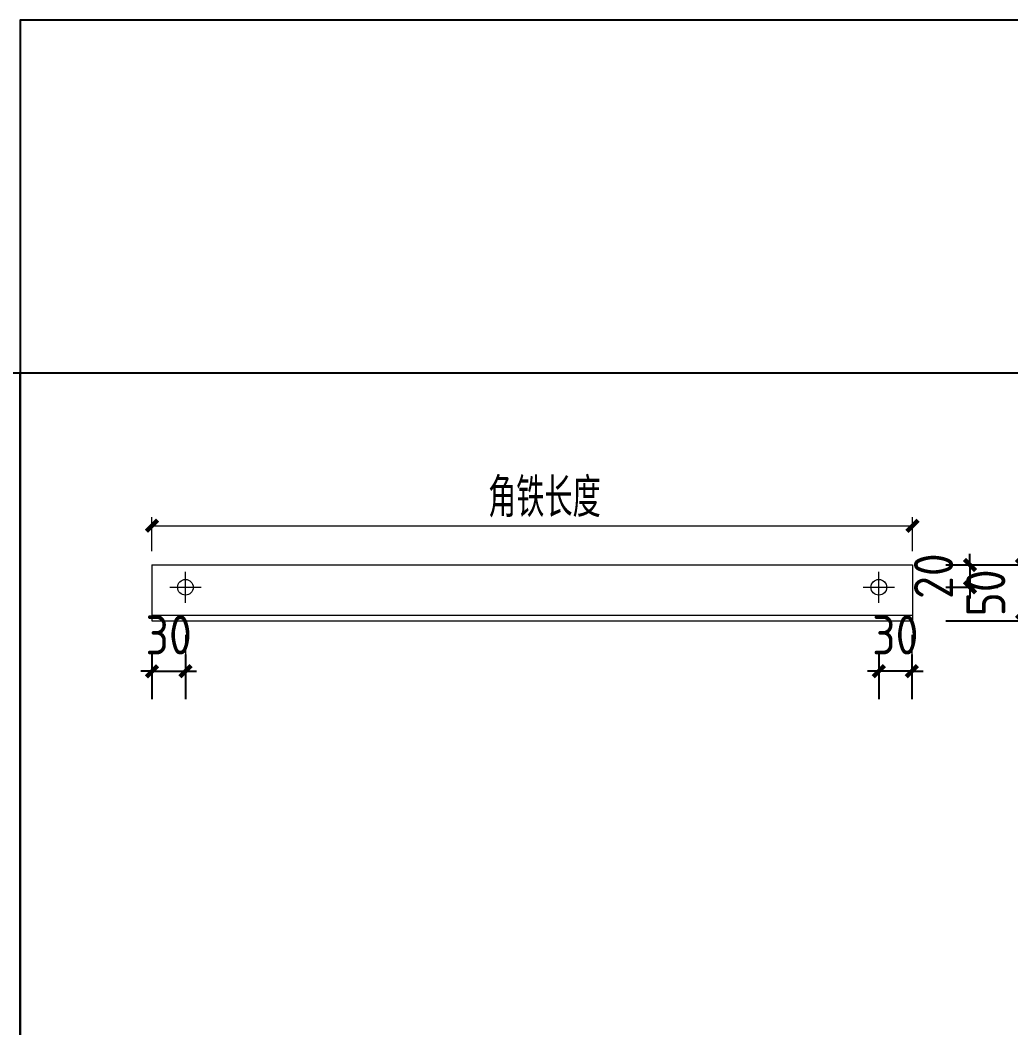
# Model space of a CAD drawing. Extents: x 102162 to 621267, y -39398 to 328893.
# Drawn here: x 588387 to 597250, y 311740 to 320757 of the extents above; entities that cross this region are included whole.
import ezdxf

# ---------------------------------------------------------------- set-up
doc = ezdxf.new("R2010")
doc.units = 0
doc.header["$LTSCALE"] = 1000
doc.header["$MEASUREMENT"] = 0
doc.styles.get("Standard").update_dxf_attribs({"font": 'gbenor.shx', "bigfont": 'gbcbig.shx'})
doc.dimstyles.get("Standard").update_dxf_attribs({"dimscale": 100, "dimtxt": 3.5, "dimasz": 1, "dimexe": 2.5, "dimexo": 3, "dimgap": 1.5, "dimtad": 1, "dimdec": 0, "dimzin": 0, "dimdsep": 46, "dimtxsty": 'Standard', "dimblk": 'ARCHTICK', "dimcen": 0.09, "dimadec": 0, "dimazin": 0, "dimtfac": 1, "dimtdec": 0, "dimtix": 1, "dimtmove": 2, "dimatfit": 3, "dimfxl": 1, "dimtolj": 1, "dimtzin": 0, "dimarcsym": 0})

# ---------------------------------------------------------------- blocks, each defined once
blk = doc.blocks.new('_ArchTick')
at = {"color": 0, "linetype": 'ByBlock', "const_width": 0.4}
blk.add_lwpolyline([(-0.5, -0.5), (0.5, 0.5)], dxfattribs=at)
blk = doc.blocks.new('*D3146')
at = {"color": 0, "lineweight": -2}
for p, q in [((596884.2, 315882.2), (596884.2, 315982.2)), ((596670.2, 315882.2), (597134.2, 315882.2)), ((596884.2, 315882.2), (596884.2, 315682.2)), ((596670.2, 315682.2), (597134.2, 315682.2)), ((596884.2, 315682.2), (596884.2, 315582.2))]:
    blk.add_line(p, q, dxfattribs=at)
at = {"layer": 'Defpoints', "color": 0}
for p in [(596370.2, 315882.2), (596370.2, 315682.2), (596884.2, 315682.2)]:
    blk.add_point(p, dxfattribs=at)
at = {"color": 0, "lineweight": -2, "xscale": 100, "yscale": 100, "zscale": 100}
for p, rotation in [((596884.2, 315882.2), 270), ((596884.2, 315682.2), 90)]:
    blk.add_blockref('_ArchTick', p, dxfattribs=dict(at, rotation=rotation))
at = {"color": 0, "lineweight": 15, "insert": (596559.2, 315782.2), "char_height": 350, "attachment_point": 5, "rotation": 90}
blk.add_mtext('\\A1;20', dxfattribs=at)
blk = doc.blocks.new('*D3147')
at = {"color": 0, "lineweight": -2}
for p, q in [((589565.6, 315082.2), (589565.6, 314681.2)), ((589865.6, 315082.2), (589865.6, 314681.2)), ((589565.6, 314931.2), (589465.6, 314931.2)), ((589565.6, 314931.2), (589865.6, 314931.2)), ((589865.6, 314931.2), (589965.6, 314931.2))]:
    blk.add_line(p, q, dxfattribs=at)
at = {"layer": 'Defpoints', "color": 0}
for p in [(589565.6, 315382.2), (589865.6, 315382.2), (589865.6, 314931.2)]:
    blk.add_point(p, dxfattribs=at)
at = {"color": 0, "lineweight": -2, "xscale": 100, "yscale": 100, "zscale": 100}
blk.add_blockref('_ArchTick', (589565.6, 314931.2), dxfattribs=at)
at = {"color": 0, "lineweight": -2, "xscale": 100, "yscale": 100, "zscale": 100, "rotation": 180}
blk.add_blockref('_ArchTick', (589865.6, 314931.2), dxfattribs=at)
at = {"color": 0, "lineweight": 15, "insert": (589715.6, 315256.2), "char_height": 350, "attachment_point": 5}
blk.add_mtext('\\A1;30', dxfattribs=at)
blk = doc.blocks.new('*D3144')
at = {"color": 0, "lineweight": -2}
for p, q in [((596069.2, 315082.2), (596069.2, 314681.2)), ((596364.7, 315082.2), (596364.7, 314681.2)), ((596069.2, 314931.2), (595969.2, 314931.2)), ((596364.7, 314931.2), (596069.2, 314931.2)), ((596364.7, 314931.2), (596464.7, 314931.2))]:
    blk.add_line(p, q, dxfattribs=at)
at = {"layer": 'Defpoints', "color": 0}
for p in [(596069.2, 315382.2), (596364.7, 315382.2), (596069.2, 314931.2)]:
    blk.add_point(p, dxfattribs=at)
at = {"color": 0, "lineweight": -2, "xscale": 100, "yscale": 100, "zscale": 100}
blk.add_blockref('_ArchTick', (596069.2, 314931.2), dxfattribs=at)
at = {"color": 0, "lineweight": -2, "xscale": 100, "yscale": 100, "zscale": 100, "rotation": 180}
blk.add_blockref('_ArchTick', (596364.7, 314931.2), dxfattribs=at)
at = {"color": 0, "lineweight": 15, "insert": (596217, 315256.2), "char_height": 350, "attachment_point": 5}
blk.add_mtext('\\A1;30', dxfattribs=at)
blk = doc.blocks.new('*D3145')
at = {"color": 0, "lineweight": -2}
for p, q in [((597351.2, 315882.2), (597351.2, 315982.2)), ((596670.2, 315882.2), (597601.2, 315882.2)), ((597351.2, 315882.2), (597351.2, 315382.2)), ((596670.2, 315382.2), (597601.2, 315382.2)), ((597351.2, 315382.2), (597351.2, 315282.2))]:
    blk.add_line(p, q, dxfattribs=at)
at = {"layer": 'Defpoints', "color": 0}
for p in [(596370.2, 315882.2), (596370.2, 315382.2), (597351.2, 315382.2)]:
    blk.add_point(p, dxfattribs=at)
at = {"color": 0, "lineweight": -2, "xscale": 100, "yscale": 100, "zscale": 100}
for p, rotation in [((597351.2, 315882.2), 270), ((597351.2, 315382.2), 90)]:
    blk.add_blockref('_ArchTick', p, dxfattribs=dict(at, rotation=rotation))
at = {"color": 0, "lineweight": 15, "insert": (597026.2, 315632.2), "char_height": 350, "attachment_point": 5, "rotation": 90}
blk.add_mtext('\\A1;50', dxfattribs=at)

msp = doc.modelspace()

# ---------------------------------------------------------------- linework, layer by layer
at = {"lineweight": 15}
for p, q in [((589565.6, 316007.2), (589565.6, 316308.6)), ((589565.6, 316233.6), (596370.2, 316233.6)), ((596370.2, 316007.2), (596370.2, 316308.6)), ((589565.6, 315882.2), (596370.2, 315882.2)), ((589565.6, 315882.2), (589565.6, 315382.2)), ((596370.2, 315882.2), (596370.2, 315382.2)), ((589865.6, 315542.2), (589865.6, 315822.2)), ((596069.2, 315542.2), (596069.2, 315822.2)), ((589725.6, 315682.2), (590005.6, 315682.2)), ((595929.2, 315682.2), (596209.2, 315682.2)), ((589565.6, 315432.2), (596370.2, 315432.2)), ((589565.6, 315382.2), (596370.2, 315382.2)), ((589865.6, 315257.2), (589865.6, 314856.2)), ((596364.7, 315257.2), (596364.7, 314856.2))]:
    msp.add_line(p, q, dxfattribs=at)
for points in [[(598886.7, 320757.4), (588386.7, 320757.4), (588386.7, 317601.7), (598886.7, 317601.7)], [(588386.7, 317601.7), (598886.7, 317601.7), (598886.7, 302751.7), (588386.7, 302751.7)]]:
    msp.add_lwpolyline(points, close=True)
msp.add_lwpolyline([(566111.7, 302723.4), (566111.7, 317601.7), (588386.7, 317601.7), (588386.7, 302751.7)])
for centre in [(589865.6, 315682.2), (596069.2, 315682.2)]:
    msp.add_circle(centre, 70, dxfattribs=at)

# ---------------------------------------------------------------- block references
at = {"lineweight": 15, "xscale": 100, "yscale": 100, "zscale": 100, "rotation": 180}
for p in [(589565.6, 316233.6), (589865.6, 314931.2)]:
    msp.add_blockref('_ArchTick', p, dxfattribs=at)
at = {"lineweight": 15, "xscale": 100, "yscale": 100, "zscale": 100}
for p in [(596370.2, 316233.6), (596364.7, 314931.2)]:
    msp.add_blockref('_ArchTick', p, dxfattribs=at)

# ---------------------------------------------------------------- texts
at = {"lineweight": 15, "insert": (593077.3, 316483.6), "char_height": 350, "attachment_point": 5}
msp.add_mtext('\\A1;角铁长度', dxfattribs=at)

# ---------------------------------------------------------------- dimensions: what is measured, and where the dimension line sits
at = {"lineweight": 15}
for base, p2, picture, middle in [((596884.2, 315682.2), (596370.2, 315682.2), '*D3146', (596559.2, 315782.2)), ((597351.2, 315382.2), (596370.2, 315382.2), '*D3145', (597026.2, 315632.2))]:
    dim = msp.add_linear_dim(base=base, p1=(596370.2, 315882.2), p2=p2, angle=90, dimstyle='Standard', override={"dimlfac": 0.1}, dxfattribs=at)
    dim.commit()
    dim.dimension.update_dxf_attribs({"geometry": picture, "text_midpoint": middle})
for base, p1, p2, picture, middle in [((589865.6, 314931.2), (589565.6, 315382.2), (589865.6, 315382.2), '*D3147', (589715.6, 315256.2)), ((596069.2, 314931.2), (596364.7, 315382.2), (596069.2, 315382.2), '*D3144', (596217, 315256.2))]:
    dim = msp.add_linear_dim(base=base, p1=p1, p2=p2, dimstyle='Standard', override={"dimlfac": 0.1}, dxfattribs=at)
    dim.commit()
    dim.dimension.update_dxf_attribs({"geometry": picture, "text_midpoint": middle})

doc.saveas('drawing.dxf')
